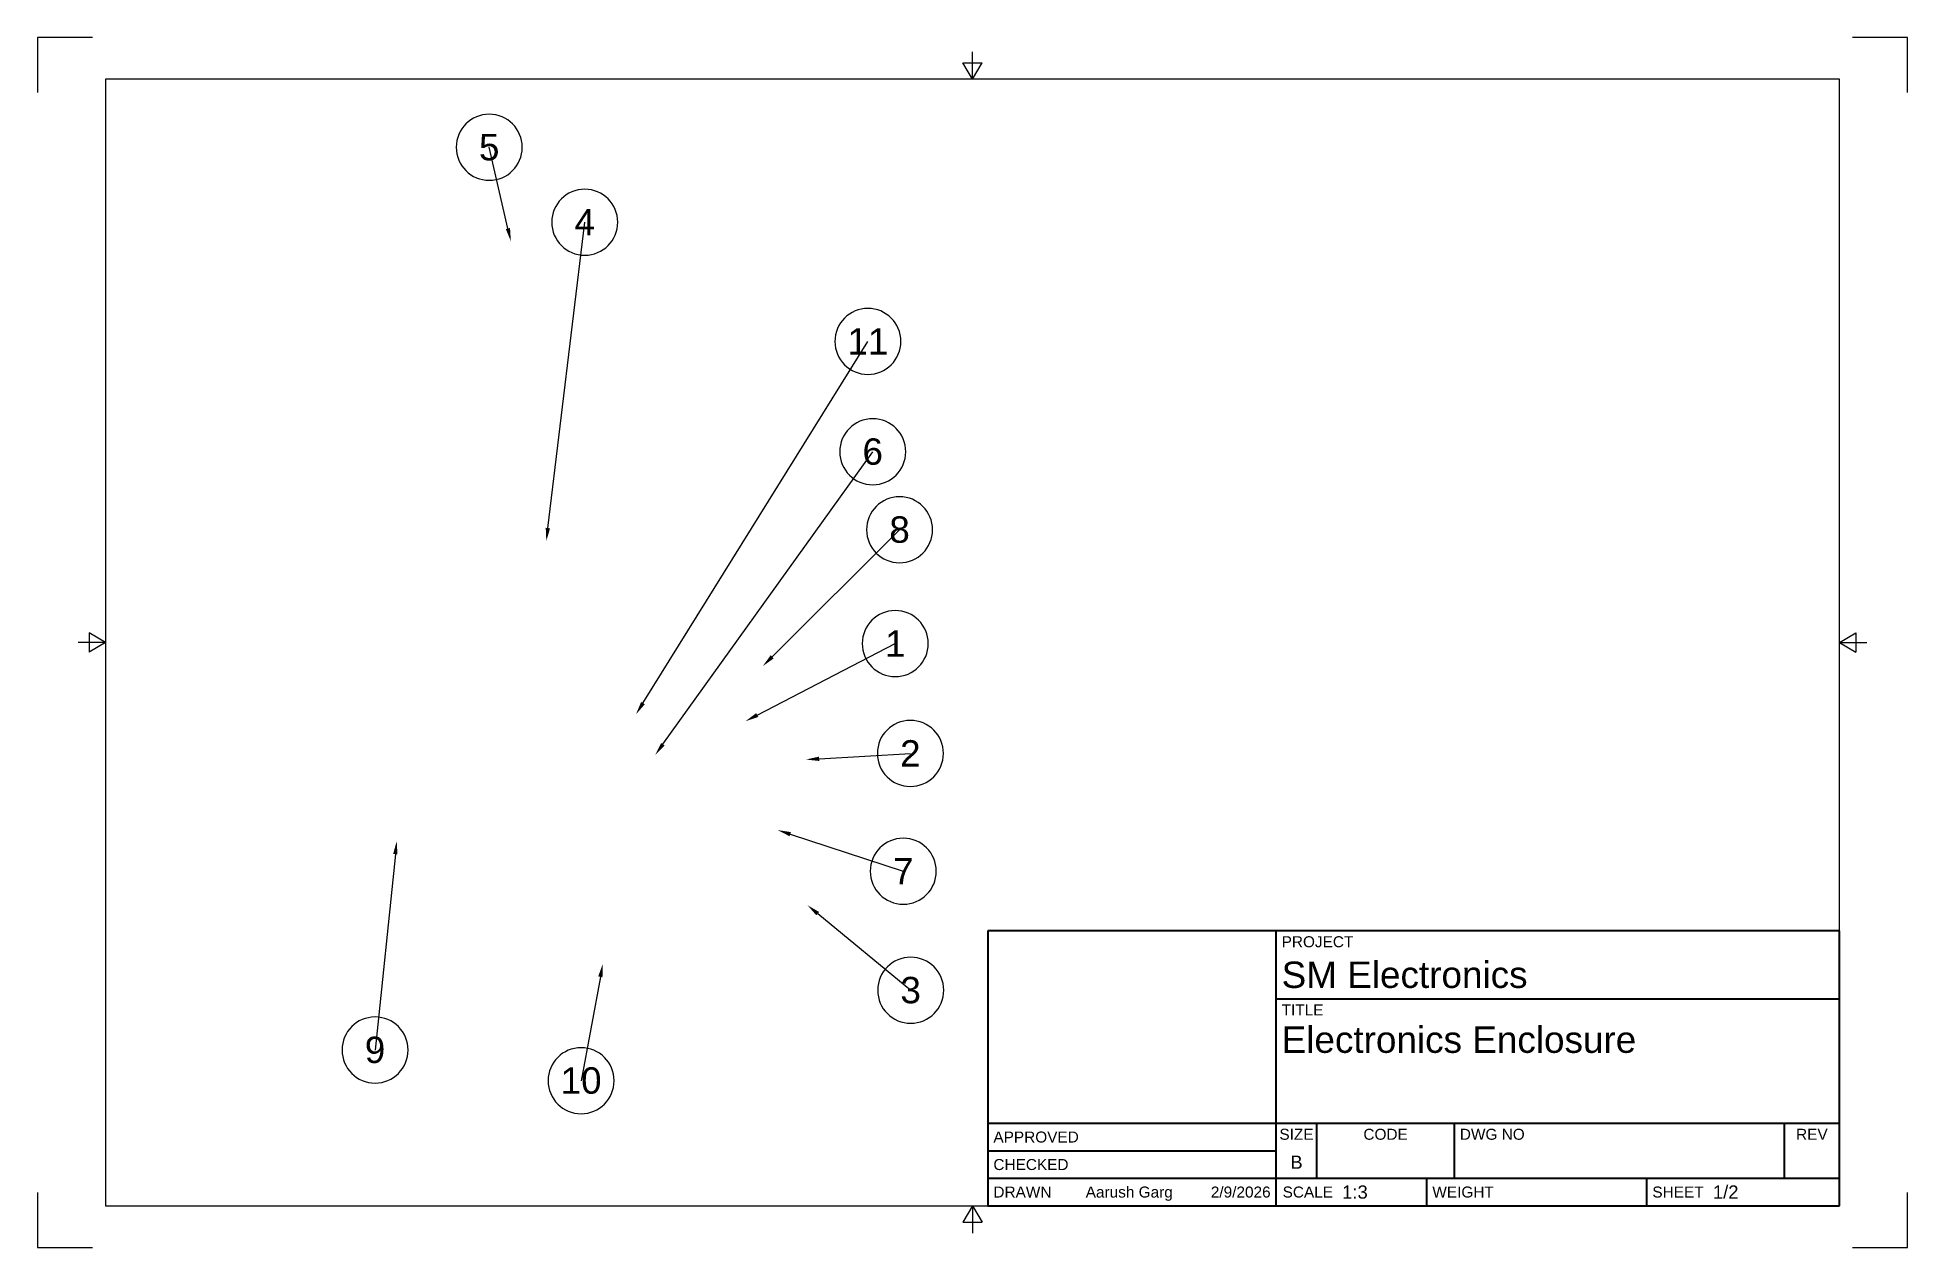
# Paper-space layout 'Electronics Enclosure' of a CAD drawing. Header units: inches. Extents: x 0 to 17, y 0 to 11.
import ezdxf
from ezdxf import colors
from ezdxf.entities.mleader import LeaderData, LeaderLine
from ezdxf.enums import TextEntityAlignment as Align
from ezdxf.math import Vec2, Vec3

# ---------------------------------------------------------------- set-up
doc = ezdxf.new("R2010")
doc.units = ezdxf.units.IN
doc.header["$LTSCALE"] = 0.75
doc.header["$MEASUREMENT"] = 0
for name, color, linetype, lineweight in [('Balloons', 7, 'Continuous', 25), ('Border', 7, 'Continuous', 25), ('Titleblock', 7, 'Continuous', 35)]:
    doc.layers.add(name, color=color, linetype=linetype, lineweight=lineweight)
doc.styles.add('FusionTitle', font='arial.ttf')
doc.styles.get("Standard").update_dxf_attribs({"font": 'arial.ttf'})

# ---------------------------------------------------------------- blocks, each defined once
blk = doc.blocks.new('ANSI_B_SHEET')
at = {"layer": 'Border'}
for p, q in [((8.413, 10.77), (8.587, 10.77)), ((8.5, 10.62), (8.413, 10.77)), ((8.5, 10.62), (8.5, 10.87)), ((8.5, 10.62), (8.587, 10.77)), ((16.38, 10.62), (0.62, 10.62)), ((0.62, 10.62), (0.62, 0.38)), ((16.38, 0.38), (16.38, 10.62)), ((0.62, 5.5), (0.37, 5.5)), ((0.47, 5.587), (0.47, 5.413)), ((0.62, 5.5), (0.47, 5.587)), ((0.62, 5.5), (0.47, 5.413)), ((16.38, 5.5), (16.53, 5.587)), ((16.38, 5.5), (16.63, 5.5)), ((16.38, 5.5), (16.53, 5.413)), ((16.53, 5.587), (16.53, 5.413)), ((0.62, 0.38), (16.38, 0.38)), ((8.5, 0.38), (8.413, 0.23)), ((8.5, 0.38), (8.5, 0.13)), ((8.5, 0.38), (8.587, 0.23)), ((8.413, 0.23), (8.587, 0.23))]:
    blk.add_line(p, q, dxfattribs=at)
at = {"layer": 'Defpoints'}
for p, q in [((0.5, 11), (0, 11)), ((0, 11), (0, 10.5)), ((17, 11), (16.5, 11)), ((17, 10.5), (17, 11)), ((0, 0.5), (0, 0)), ((17, 0), (17, 0.5)), ((0, 0), (0.5, 0)), ((16.5, 0), (17, 0))]:
    blk.add_line(p, q, dxfattribs=at)
blk = doc.blocks.new('ANSI_TITLEBLOCK')
at = {"layer": 'Titleblock'}
for p, q in [((0, 2.5), (-7.74, 2.5)), ((-7.74, 2.5), (-7.74, 0)), ((-5.12, 0), (-5.12, 2.5)), ((0, 0), (0, 2.5)), ((-5.12, 1.88), (0, 1.88)), ((-7.74, 0.75), (0, 0.75)), ((-4.75, 0.25), (-4.75, 0.75)), ((-3.5, 0.25), (-3.5, 0.75)), ((-0.5, 0.25), (-0.5, 0.75)), ((-7.74, 0.5), (-5.12, 0.5)), ((-7.74, 0.25), (0, 0.25)), ((-3.75, 0), (-3.75, 0.25)), ((-1.75, 0), (-1.75, 0.25)), ((-7.74, 0), (0, 0))]:
    blk.add_line(p, q, dxfattribs=at)
at = {"layer": 'Titleblock', "style": 'FusionTitle'}
for s, p in [('PROJECT', (-5.07, 2.45)), ('TITLE', (-5.07, 1.83)), ('DWG NO', (-3.45, 0.7))]:
    blk.add_text(s, height=0.1, dxfattribs=at).set_placement(p, align=Align.TOP_LEFT)
for s, p in [('SIZE', (-4.935, 0.7)), ('CODE', (-4.125, 0.7)), ('REV', (-0.25, 0.7))]:
    blk.add_text(s, height=0.1, dxfattribs=at).set_placement(p, align=Align.TOP_CENTER)
for s, p in [('APPROVED', (-7.69, 0.625)), ('CHECKED', (-7.69, 0.375)), ('DRAWN', (-7.69, 0.125)), ('SCALE', (-5.061, 0.125)), ('WEIGHT', (-3.7, 0.125)), ('SHEET', (-1.7, 0.125))]:
    blk.add_text(s, height=0.1, dxfattribs=at).set_placement(p, align=Align.MIDDLE_LEFT)
for tag, height, p in [('PROJECT_FOLDER', 0.24, (-5.07, 2.22)), ('TITLE_1', 0.24, (-5.07, 1.63)), ('TITLE_2', 0.24, (-5.07, 1.29)), ('TITLE_3', 0.12, (-5.07, 0.95))]:
    blk.add_attdef(tag, text='', height=height, dxfattribs=at).set_placement(p, align=Align.TOP_LEFT)
for tag, height, p in [('APPROVED_BY', 0.1, (-6.851, 0.625)), ('CHECKED_BY', 0.1, (-6.851, 0.375)), ('DRAWN_BY', 0.1, (-6.851, 0.125)), ('SCALE', 0.12, (-4.52, 0.125)), ('WEIGHT', 0.12, (-3.1, 0.125)), ('SHEET', 0.12, (-1.15, 0.125))]:
    blk.add_attdef(tag, text='', height=height, dxfattribs=at).set_placement(p, align=Align.MIDDLE_LEFT)
for tag, p in [('APPROVED_DATE', (-5.17, 0.625)), ('CHECKED_DATE', (-5.17, 0.375)), ('DRAWN_DATE', (-5.17, 0.125))]:
    blk.add_attdef(tag, text='', height=0.1, dxfattribs=at).set_placement(p, align=Align.MIDDLE_RIGHT)
for tag, p in [('SIZE', (-4.935, 0.3)), ('CODE', (-4.125, 0.3)), ('REV', (-0.25, 0.3))]:
    blk.add_attdef(tag, text='', height=0.12, dxfattribs=at).set_placement(p, align=Align.BOTTOM_CENTER)
blk.add_attdef('DWG_NO', text='', height=0.12, dxfattribs=at).set_placement((-3.45, 0.3), align=Align.BOTTOM_LEFT)
blk = doc.blocks.new('*B271')
at = {"transparency": 16777216}
for start, end in [(90, 270), (270, 90)]:
    blk.add_arc((0, 0), 0.3, start, end, dxfattribs=at)
at = {"transparency": 16777216, "insert": (0, 0), "char_height": 0.24, "attachment_point": 5}
blk.add_mtext('3', dxfattribs=at)
blk = doc.blocks.new('*B272')
at = {"transparency": 16777216}
for start, end in [(90, 270), (270, 90)]:
    blk.add_arc((0, 0), 0.3, start, end, dxfattribs=at)
at = {"transparency": 16777216, "insert": (0, 0), "char_height": 0.24, "attachment_point": 5}
blk.add_mtext('7', dxfattribs=at)
blk = doc.blocks.new('*B273')
at = {"transparency": 16777216}
for start, end in [(90, 270), (270, 90)]:
    blk.add_arc((0, 0), 0.3, start, end, dxfattribs=at)
at = {"transparency": 16777216, "insert": (0, 0), "char_height": 0.24, "attachment_point": 5}
blk.add_mtext('2', dxfattribs=at)
blk = doc.blocks.new('*B274')
at = {"transparency": 16777216}
for start, end in [(90, 270), (270, 90)]:
    blk.add_arc((0, 0), 0.3, start, end, dxfattribs=at)
at = {"transparency": 16777216, "insert": (0, 0), "char_height": 0.24, "attachment_point": 5}
blk.add_mtext('6', dxfattribs=at)
blk = doc.blocks.new('*B275')
at = {"transparency": 16777216}
for start, end in [(90, 270), (270, 90)]:
    blk.add_arc((0, 0), 0.3, start, end, dxfattribs=at)
at = {"transparency": 16777216, "insert": (0, 0), "char_height": 0.24, "attachment_point": 5}
blk.add_mtext('1', dxfattribs=at)
blk = doc.blocks.new('*B276')
at = {"transparency": 16777216}
for start, end in [(90, 270), (270, 90)]:
    blk.add_arc((0, 0), 0.3, start, end, dxfattribs=at)
at = {"transparency": 16777216, "insert": (0, 0), "char_height": 0.24, "attachment_point": 5}
blk.add_mtext('11', dxfattribs=at)
blk = doc.blocks.new('*B277')
at = {"transparency": 16777216}
for start, end in [(90, 270), (270, 90)]:
    blk.add_arc((0, 0), 0.3, start, end, dxfattribs=at)
at = {"transparency": 16777216, "insert": (0, 0), "char_height": 0.24, "attachment_point": 5}
blk.add_mtext('8', dxfattribs=at)
blk = doc.blocks.new('*B278')
at = {"transparency": 16777216}
for start, end in [(90, 270), (270, 90)]:
    blk.add_arc((0, 0), 0.3, start, end, dxfattribs=at)
at = {"transparency": 16777216, "insert": (0, 0), "char_height": 0.24, "attachment_point": 5}
blk.add_mtext('5', dxfattribs=at)
blk = doc.blocks.new('*B279')
at = {"transparency": 16777216}
for start, end in [(90, 270), (270, 90)]:
    blk.add_arc((0, 0), 0.3, start, end, dxfattribs=at)
at = {"transparency": 16777216, "insert": (0, 0), "char_height": 0.24, "attachment_point": 5}
blk.add_mtext('4', dxfattribs=at)
blk = doc.blocks.new('*B280')
at = {"transparency": 16777216}
for start, end in [(90, 270), (270, 90)]:
    blk.add_arc((0, 0), 0.3, start, end, dxfattribs=at)
at = {"transparency": 16777216, "insert": (0, 0), "char_height": 0.24, "attachment_point": 5}
blk.add_mtext('9', dxfattribs=at)
blk = doc.blocks.new('*B281')
at = {"transparency": 16777216}
for start, end in [(90, 270), (270, 90)]:
    blk.add_arc((0, 0), 0.3, start, end, dxfattribs=at)
at = {"transparency": 16777216, "insert": (0, 0), "char_height": 0.24, "attachment_point": 5}
blk.add_mtext('10', dxfattribs=at)

psp = doc.layouts.new('Electronics Enclosure')

# ---------------------------------------------------------------- block references
at = {"layer": 'Border'}
psp.add_blockref('ANSI_B_SHEET', (0, 0), dxfattribs=at)
at = {"layer": 'Titleblock'}
psp.add_blockref('ANSI_TITLEBLOCK', (16.38, 0.38), dxfattribs=at).add_auto_attribs({'SHEET': '1/2', 'SCALE': '1:3', 'DRAWN_DATE': '2/9/2026', 'DRAWN_BY': 'Aarush Garg', 'SIZE': 'B', 'PROJECT_FOLDER': 'SM Electronics', 'TITLE_1': 'Electronics Enclosure'})

# ---------------------------------------------------------------- leaders
at = {"layer": 'Balloons'}
ml = psp.add_multileader_block('Standard', dxfattribs=at)
ml.set_content('*B278', color=256)
ml.set_leader_properties()
ml.build(insert=Vec2(0, 0))
ml.multileader.update_dxf_attribs({"has_dogleg": 0, "dogleg_length": 0.36, "arrow_head_size": 0.12, "block_connection_type": 1})
ctx = ml.context
ctx.base_point, ctx.char_height, ctx.arrow_head_size, ctx.landing_gap_size = Vec3(4.107, 10.001), 0.12, 0.12, 0.09
ctx.attachment_type = 1
notes = []
notes.append((ctx, [(0, (1, 1, 0), (3.747, 10.001), (1, 0), 0.36, [(0, [(4.304, 9.146)], 0, [])])]))
ctx.block.insert = Vec3(4.107, 10.001)
ml = psp.add_multileader_block('Standard', dxfattribs=at)
ml.set_content('*B279', color=256)
ml.set_leader_properties()
ml.build(insert=Vec2(0, 0))
ml.multileader.update_dxf_attribs({"has_dogleg": 0, "dogleg_length": 0.36, "arrow_head_size": 0.12, "block_connection_type": 1})
ctx = ml.context
ctx.base_point, ctx.char_height, ctx.arrow_head_size, ctx.landing_gap_size = Vec3(4.975, 9.32), 0.12, 0.12, 0.09
ctx.attachment_type = 1
notes.append((ctx, [(0, (1, 1, 0), (4.615, 9.32), (1, 0), 0.36, [(0, [(4.626, 6.421)], 0, [])])]))
ctx.block.insert = Vec3(4.975, 9.32)
ml = psp.add_multileader_block('Standard', dxfattribs=at)
ml.set_content('*B276', color=256)
ml.set_leader_properties()
ml.build(insert=Vec2(0, 0))
ml.multileader.update_dxf_attribs({"has_dogleg": 0, "dogleg_length": 0.36, "arrow_head_size": 0.12, "block_connection_type": 1})
ctx = ml.context
ctx.base_point, ctx.char_height, ctx.arrow_head_size, ctx.landing_gap_size = Vec3(7.549, 8.237), 0.12, 0.12, 0.09
ctx.attachment_type = 1
notes.append((ctx, [(0, (1, 1, 0), (7.189, 8.237), (1, 0), 0.36, [(0, [(5.441, 4.847)], 0, [])])]))
ctx.block.insert = Vec3(7.549, 8.237)
ml = psp.add_multileader_block('Standard', dxfattribs=at)
ml.set_content('*B274', color=256)
ml.set_leader_properties()
ml.build(insert=Vec2(0, 0))
ml.multileader.update_dxf_attribs({"has_dogleg": 0, "dogleg_length": 0.36, "arrow_head_size": 0.12, "block_connection_type": 1})
ctx = ml.context
ctx.base_point, ctx.char_height, ctx.arrow_head_size, ctx.landing_gap_size = Vec3(7.593, 7.234), 0.12, 0.12, 0.09
ctx.attachment_type = 1
notes.append((ctx, [(0, (1, 1, 0), (7.233, 7.234), (1, 0), 0.36, [(0, [(5.616, 4.477)], 0, [])])]))
ctx.block.insert = Vec3(7.593, 7.234)
ml = psp.add_multileader_block('Standard', dxfattribs=at)
ml.set_content('*B277', color=256)
ml.set_leader_properties()
ml.build(insert=Vec2(0, 0))
ml.multileader.update_dxf_attribs({"has_dogleg": 0, "dogleg_length": 0.36, "arrow_head_size": 0.12, "block_connection_type": 1})
ctx = ml.context
ctx.base_point, ctx.char_height, ctx.arrow_head_size, ctx.landing_gap_size = Vec3(7.837, 6.525), 0.12, 0.12, 0.09
ctx.attachment_type = 1
notes.append((ctx, [(0, (1, 1, 0), (7.477, 6.525), (1, 0), 0.36, [(0, [(6.594, 5.285)], 0, [])])]))
ctx.block.insert = Vec3(7.837, 6.525)
ml = psp.add_multileader_block('Standard', dxfattribs=at)
ml.set_content('*B275', color=256)
ml.set_leader_properties()
ml.build(insert=Vec2(0, 0))
ml.multileader.update_dxf_attribs({"has_dogleg": 0, "dogleg_length": 0.36, "arrow_head_size": 0.12, "block_connection_type": 1})
ctx = ml.context
ctx.base_point, ctx.char_height, ctx.arrow_head_size, ctx.landing_gap_size = Vec3(7.798, 5.49), 0.12, 0.12, 0.09
ctx.attachment_type = 1
notes.append((ctx, [(0, (1, 1, 0), (7.438, 5.49), (1, 0), 0.36, [(0, [(6.437, 4.785)], 0, [])])]))
ctx.block.insert = Vec3(7.798, 5.49)
ml = psp.add_multileader_block('Standard', dxfattribs=at)
ml.set_content('*B273', color=256)
ml.set_leader_properties()
ml.build(insert=Vec2(0, 0))
ml.multileader.update_dxf_attribs({"has_dogleg": 0, "dogleg_length": 0.36, "arrow_head_size": 0.12, "block_connection_type": 1})
ctx = ml.context
ctx.base_point, ctx.char_height, ctx.arrow_head_size, ctx.landing_gap_size = Vec3(7.935, 4.492), 0.12, 0.12, 0.09
ctx.attachment_type = 1
notes.append((ctx, [(0, (1, 1, 0), (7.575, 4.492), (1, 0), 0.36, [(0, [(6.986, 4.436)], 0, [])])]))
ctx.block.insert = Vec3(7.935, 4.492)
ml = psp.add_multileader_block('Standard', dxfattribs=at)
ml.set_content('*B272', color=256)
ml.set_leader_properties()
ml.build(insert=Vec2(0, 0))
ml.multileader.update_dxf_attribs({"has_dogleg": 0, "dogleg_length": 0.36, "arrow_head_size": 0.12, "block_connection_type": 1})
ctx = ml.context
ctx.base_point, ctx.char_height, ctx.arrow_head_size, ctx.landing_gap_size = Vec3(7.871, 3.421), 0.12, 0.12, 0.09
ctx.attachment_type = 1
notes.append((ctx, [(0, (1, 1, 0), (7.511, 3.421), (1, 0), 0.36, [(0, [(6.729, 3.795)], 0, [])])]))
ctx.block.insert = Vec3(7.871, 3.421)
ml = psp.add_multileader_block('Standard', dxfattribs=at)
ml.set_content('*B280', color=256)
ml.set_leader_properties()
ml.build(insert=Vec2(0, 0))
ml.multileader.update_dxf_attribs({"has_dogleg": 0, "dogleg_length": 0.36, "arrow_head_size": 0.12, "block_connection_type": 1})
ctx = ml.context
ctx.base_point, ctx.char_height, ctx.arrow_head_size, ctx.landing_gap_size = Vec3(3.069, 1.796), 0.12, 0.12, 0.09
ctx.attachment_type = 1
notes.append((ctx, [(0, (1, 1, 0), (2.709, 1.796), (1, 0), 0.36, [(0, [(3.266, 3.695)], 0, [])])]))
ctx.block.insert = Vec3(3.069, 1.796)
ml = psp.add_multileader_block('Standard', dxfattribs=at)
ml.set_content('*B271', color=256)
ml.set_leader_properties()
ml.build(insert=Vec2(0, 0))
ml.multileader.update_dxf_attribs({"has_dogleg": 0, "dogleg_length": 0.36, "arrow_head_size": 0.12, "block_connection_type": 1})
ctx = ml.context
ctx.base_point, ctx.char_height, ctx.arrow_head_size, ctx.landing_gap_size = Vec3(7.938, 2.339), 0.12, 0.12, 0.09
ctx.attachment_type = 1
notes.append((ctx, [(0, (1, 1, 0), (7.578, 2.339), (1, 0), 0.36, [(0, [(7, 3.112)], 0, [])])]))
ctx.block.insert = Vec3(7.938, 2.339)
ml = psp.add_multileader_block('Standard', dxfattribs=at)
ml.set_content('*B281', color=256)
ml.set_leader_properties()
ml.build(insert=Vec2(0, 0))
ml.multileader.update_dxf_attribs({"has_dogleg": 0, "dogleg_length": 0.36, "arrow_head_size": 0.12, "block_connection_type": 1})
ctx = ml.context
ctx.base_point, ctx.char_height, ctx.arrow_head_size, ctx.landing_gap_size = Vec3(4.942, 1.517), 0.12, 0.12, 0.09
ctx.attachment_type = 1
notes.append((ctx, [(0, (1, 1, 0), (4.582, 1.517), (1, 0), 0.36, [(0, [(5.139, 2.579)], 0, [])])]))
ctx.block.insert = Vec3(4.942, 1.517)
for ctx, leaders in notes:
    for number, flags, end, landing, length, lines in leaders:
        leader = LeaderData()
        leader.index, (leader.has_last_leader_line, leader.has_dogleg_vector, leader.attachment_direction) = number, flags
        leader.last_leader_point, leader.dogleg_vector, leader.dogleg_length = Vec3(end), Vec3(landing), length
        for number, points, colour, breaks in lines:
            line = LeaderLine()
            line.index, line.vertices, line.color, line.breaks = number, Vec3.list(points), colors.encode_raw_color(colour), breaks
            leader.lines.append(line)
        ctx.leaders.append(leader)

doc.saveas('drawing.dxf')
